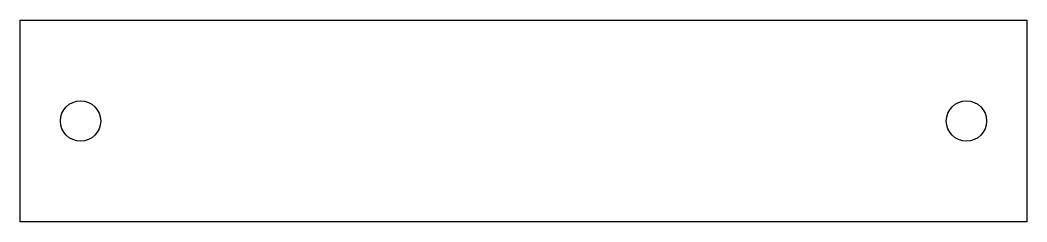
# Model space of a CAD drawing. Header units: millimetres. Extents: x -350 to -300, y -9.6 to 0.4.
import ezdxf

# ---------------------------------------------------------------- set-up
doc = ezdxf.new("R2010")
doc.units = ezdxf.units.MM
doc.layers.get('0').update_dxf_attribs({"linetype": 'CONTINUOUS'})

msp = doc.modelspace()

# ---------------------------------------------------------------- linework, layer by layer
msp.add_lwpolyline([(-350, -9.618), (-350, 0.382), (-300, 0.382), (-300, -9.618)], close=True)
for centre in [(-347, -4.618), (-303, -4.618)]:
    msp.add_circle(centre, 1)

doc.saveas('drawing.dxf')
